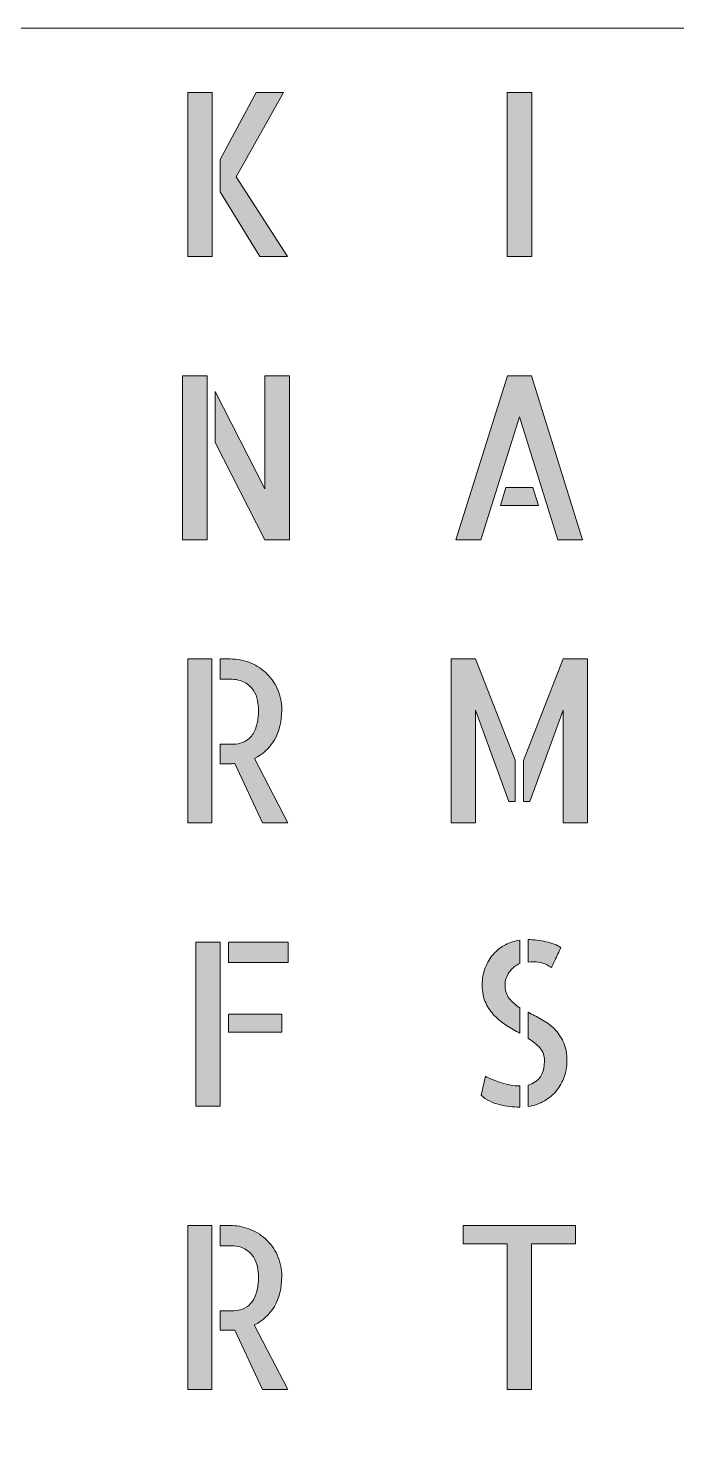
# Model space of a CAD drawing. Header units: millimetres. Extents: x -2 to 181, y -158 to 8.
# Drawn here: x 44 to 82.1, y -75 to 8.3 of the extents above; entities that cross this region are included whole.
import ezdxf

# ---------------------------------------------------------------- set-up
doc = ezdxf.new("R2010")
doc.units = ezdxf.units.MM
doc.header["$MEASUREMENT"] = 0
doc.layers.add('Laag 1', color=7, linetype='Continuous', lineweight=0)
doc.layers.add('Laag 2', color=7, linetype='Continuous', lineweight=0)

# ---------------------------------------------------------------- blocks, each defined once
blk = doc.blocks.new('Block_3')
at = {"layer": 'Laag 1', "true_color": 0x1d1d1b, "transparency": 33554687}
h = blk.add_hatch(color=250, dxfattribs=at)
h.dxf.hatch_style = 2
edge = h.paths.add_edge_path()
edge.add_spline(control_points=[(56.185, -0.399), (56.185, -0.399), (59.199, -5.086), (59.199, -5.086), (59.199, -5.086), (57.563, -5.086), (57.563, -5.086), (57.563, -5.086), (55.243, -1.289), (55.243, -1.289), (55.243, -1.289), (55.243, 0.622), (55.243, 0.622), (55.243, 0.622), (57.351, 4.562), (57.351, 4.562), (57.351, 4.562), (58.964, 4.562), (58.964, 4.562), (58.964, 4.562), (56.185, -0.399), (56.185, -0.399)], knot_values=[0, 0, 0, 0, 1, 1, 1, 2, 2, 2, 3, 3, 3, 4, 4, 4, 5, 5, 5, 6, 6, 6, 7, 7, 7, 7], degree=3, periodic=0)
edge = h.paths.add_edge_path()
edge.add_spline(control_points=[(53.324, -5.086), (53.324, -5.086), (53.324, 4.562), (53.324, 4.562), (53.324, 4.562), (54.76, 4.562), (54.76, 4.562), (54.76, 4.562), (54.76, -5.086), (54.76, -5.086), (54.76, -5.086), (53.324, -5.086), (53.324, -5.086)], knot_values=[0, 0, 0, 0, 1, 1, 1, 2, 2, 2, 3, 3, 3, 4, 4, 4, 4], degree=3, periodic=0)
at = {"layer": 'Laag 1'}
for points, knots in [([(53.324, -5.086), (53.324, -5.086), (53.324, 4.562), (53.324, 4.562), (53.324, 4.562), (54.76, 4.562), (54.76, 4.562), (54.76, 4.562), (54.76, -5.086), (54.76, -5.086), (54.76, -5.086), (53.324, -5.086), (53.324, -5.086)], [0, 0, 0, 0, 1, 1, 1, 2, 2, 2, 3, 3, 3, 4, 4, 4, 4]), ([(56.185, -0.399), (56.185, -0.399), (59.199, -5.086), (59.199, -5.086), (59.199, -5.086), (57.563, -5.086), (57.563, -5.086), (57.563, -5.086), (55.243, -1.289), (55.243, -1.289), (55.243, -1.289), (55.243, 0.622), (55.243, 0.622), (55.243, 0.622), (57.351, 4.562), (57.351, 4.562), (57.351, 4.562), (58.964, 4.562), (58.964, 4.562), (58.964, 4.562), (56.185, -0.399), (56.185, -0.399)], [0, 0, 0, 0, 1, 1, 1, 2, 2, 2, 3, 3, 3, 4, 4, 4, 5, 5, 5, 6, 6, 6, 7, 7, 7, 7])]:
    blk.add_open_spline(points, degree=3, knots=knots, dxfattribs=at)
blk = doc.blocks.new('Block_4')
at = {"layer": 'Laag 1', "true_color": 0x1d1d1b, "transparency": 33554687}
h = blk.add_hatch(color=250, dxfattribs=at)
h.dxf.hatch_style = 2
edge = h.paths.add_edge_path()
edge.add_spline(control_points=[(73.558, -5.086), (73.558, -5.086), (72.122, -5.086), (72.122, -5.086), (72.122, -5.086), (72.122, 4.562), (72.122, 4.562), (72.122, 4.562), (73.558, 4.562), (73.558, 4.562), (73.558, 4.562), (73.558, -5.086), (73.558, -5.086)], knot_values=[0, 0, 0, 0, 1, 1, 1, 2, 2, 2, 3, 3, 3, 4, 4, 4, 4], degree=3, periodic=0)
at = {"layer": 'Laag 1'}
blk.add_open_spline([(73.558, -5.086), (73.558, -5.086), (72.122, -5.086), (72.122, -5.086), (72.122, -5.086), (72.122, 4.562), (72.122, 4.562), (72.122, 4.562), (73.558, 4.562), (73.558, 4.562), (73.558, 4.562), (73.558, -5.086), (73.558, -5.086)], degree=3, knots=[0, 0, 0, 0, 1, 1, 1, 2, 2, 2, 3, 3, 3, 4, 4, 4, 4], dxfattribs=at)
blk = doc.blocks.new('Block_12')
at = {"layer": 'Laag 1', "true_color": 0x1d1d1b, "transparency": 33554687}
h = blk.add_hatch(color=250, dxfattribs=at)
h.dxf.hatch_style = 2
edge = h.paths.add_edge_path()
edge.add_spline(control_points=[(57.869, -12.104), (57.869, -12.104), (59.305, -12.104), (59.305, -12.104), (59.305, -12.104), (59.305, -21.753), (59.305, -21.753), (59.305, -21.753), (57.869, -21.753), (57.869, -21.753), (57.869, -21.753), (54.949, -16.045), (54.949, -16.045), (54.949, -16.045), (54.949, -13.034), (54.949, -13.034), (54.949, -13.034), (57.869, -18.755), (57.869, -18.755), (57.869, -18.755), (57.869, -12.104), (57.869, -12.104)], knot_values=[0, 0, 0, 0, 1, 1, 1, 2, 2, 2, 3, 3, 3, 4, 4, 4, 5, 5, 5, 6, 6, 6, 7, 7, 7, 7], degree=3, periodic=0)
edge = h.paths.add_edge_path()
edge.add_spline(control_points=[(53.029, -21.753), (53.029, -21.753), (53.029, -12.104), (53.029, -12.104), (53.029, -12.104), (54.466, -12.104), (54.466, -12.104), (54.466, -12.104), (54.466, -21.753), (54.466, -21.753), (54.466, -21.753), (53.029, -21.753), (53.029, -21.753)], knot_values=[0, 0, 0, 0, 1, 1, 1, 2, 2, 2, 3, 3, 3, 4, 4, 4, 4], degree=3, periodic=0)
at = {"layer": 'Laag 1'}
for points, knots in [([(53.029, -21.753), (53.029, -21.753), (53.029, -12.104), (53.029, -12.104), (53.029, -12.104), (54.466, -12.104), (54.466, -12.104), (54.466, -12.104), (54.466, -21.753), (54.466, -21.753), (54.466, -21.753), (53.029, -21.753), (53.029, -21.753)], [0, 0, 0, 0, 1, 1, 1, 2, 2, 2, 3, 3, 3, 4, 4, 4, 4]), ([(57.869, -12.104), (57.869, -12.104), (59.305, -12.104), (59.305, -12.104), (59.305, -12.104), (59.305, -21.753), (59.305, -21.753), (59.305, -21.753), (57.869, -21.753), (57.869, -21.753), (57.869, -21.753), (54.949, -16.045), (54.949, -16.045), (54.949, -16.045), (54.949, -13.034), (54.949, -13.034), (54.949, -13.034), (57.869, -18.755), (57.869, -18.755), (57.869, -18.755), (57.869, -12.104), (57.869, -12.104)], [0, 0, 0, 0, 1, 1, 1, 2, 2, 2, 3, 3, 3, 4, 4, 4, 5, 5, 5, 6, 6, 6, 7, 7, 7, 7])]:
    blk.add_open_spline(points, degree=3, knots=knots, dxfattribs=at)
blk = doc.blocks.new('Block_13')
at = {"layer": 'Laag 1', "true_color": 0x1d1d1b, "transparency": 33554687}
h = blk.add_hatch(color=250, dxfattribs=at)
h.dxf.hatch_style = 2
edge = h.paths.add_edge_path()
edge.add_spline(control_points=[(73.623, -18.689), (73.623, -18.689), (73.964, -19.75), (73.964, -19.75), (73.964, -19.75), (71.716, -19.75), (71.716, -19.75), (71.716, -19.75), (72.045, -18.689), (72.045, -18.689), (72.045, -18.689), (73.623, -18.689), (73.623, -18.689)], knot_values=[0, 0, 0, 0, 1, 1, 1, 2, 2, 2, 3, 3, 3, 4, 4, 4, 4], degree=3, periodic=0)
edge = h.paths.add_edge_path()
edge.add_spline(control_points=[(76.555, -21.753), (76.555, -21.753), (75.095, -21.753), (75.095, -21.753), (75.095, -21.753), (72.846, -14.526), (72.846, -14.526), (72.846, -14.526), (70.573, -21.753), (70.573, -21.753), (70.573, -21.753), (69.102, -21.753), (69.102, -21.753), (69.102, -21.753), (72.139, -12.117), (72.139, -12.117), (72.139, -12.117), (73.541, -12.117), (73.541, -12.117), (73.541, -12.117), (76.555, -21.753), (76.555, -21.753)], knot_values=[0, 0, 0, 0, 1, 1, 1, 2, 2, 2, 3, 3, 3, 4, 4, 4, 5, 5, 5, 6, 6, 6, 7, 7, 7, 7], degree=3, periodic=0)
at = {"layer": 'Laag 1'}
for points, knots in [([(76.555, -21.753), (76.555, -21.753), (75.095, -21.753), (75.095, -21.753), (75.095, -21.753), (72.846, -14.526), (72.846, -14.526), (72.846, -14.526), (70.573, -21.753), (70.573, -21.753), (70.573, -21.753), (69.102, -21.753), (69.102, -21.753), (69.102, -21.753), (72.139, -12.117), (72.139, -12.117), (72.139, -12.117), (73.541, -12.117), (73.541, -12.117), (73.541, -12.117), (76.555, -21.753), (76.555, -21.753)], [0, 0, 0, 0, 1, 1, 1, 2, 2, 2, 3, 3, 3, 4, 4, 4, 5, 5, 5, 6, 6, 6, 7, 7, 7, 7]), ([(73.623, -18.689), (73.623, -18.689), (73.964, -19.75), (73.964, -19.75), (73.964, -19.75), (71.716, -19.75), (71.716, -19.75), (71.716, -19.75), (72.045, -18.689), (72.045, -18.689), (72.045, -18.689), (73.623, -18.689), (73.623, -18.689)], [0, 0, 0, 0, 1, 1, 1, 2, 2, 2, 3, 3, 3, 4, 4, 4, 4])]:
    blk.add_open_spline(points, degree=3, knots=knots, dxfattribs=at)
blk = doc.blocks.new('Block_21')
at = {"layer": 'Laag 1', "true_color": 0x1d1d1b, "transparency": 33554687}
h = blk.add_hatch(color=250, dxfattribs=at)
h.dxf.hatch_style = 2
edge = h.paths.add_edge_path()
edge.add_spline(control_points=[(59.223, -38.419), (59.223, -38.419), (57.727, -38.419), (57.727, -38.419), (57.727, -38.419), (56.091, -34.924), (56.091, -34.924), (56.067, -34.924), (56.042, -34.926), (56.014, -34.93), (55.987, -34.935), (55.945, -34.937), (55.89, -34.937), (55.836, -34.937), (55.755, -34.937), (55.649, -34.937), (55.543, -34.937), (55.404, -34.937), (55.231, -34.937), (55.231, -34.937), (55.231, -33.785), (55.231, -33.785), (55.231, -33.785), (56.032, -33.785), (56.032, -33.785), (56.204, -33.785), (56.377, -33.752), (56.55, -33.686), (56.722, -33.621), (56.88, -33.514), (57.021, -33.366), (57.162, -33.217), (57.276, -33.01), (57.362, -32.744), (57.449, -32.478), (57.492, -32.148), (57.492, -31.756), (57.492, -31.598), (57.472, -31.417), (57.433, -31.212), (57.394, -31.007), (57.313, -30.811), (57.192, -30.623), (57.07, -30.436), (56.899, -30.278), (56.679, -30.152), (56.46, -30.025), (56.169, -29.962), (55.808, -29.962), (55.808, -29.962), (55.231, -29.962), (55.231, -29.962), (55.231, -29.962), (55.231, -28.771), (55.231, -28.771), (55.231, -28.771), (55.832, -28.771), (55.832, -28.771), (56.201, -28.771), (56.566, -28.836), (56.927, -28.967), (57.288, -29.098), (57.611, -29.294), (57.898, -29.556), (58.185, -29.818), (58.416, -30.134), (58.593, -30.505), (58.769, -30.876), (58.858, -31.293), (58.858, -31.756), (58.858, -32.454), (58.712, -33.047), (58.422, -33.536), (58.132, -34.025), (57.739, -34.387), (57.245, -34.623), (57.245, -34.623), (59.223, -38.419), (59.223, -38.419)], knot_values=[0, 0, 0, 0, 1, 1, 1, 2, 2, 2, 3, 3, 3, 4, 4, 4, 5, 5, 5, 6, 6, 6, 7, 7, 7, 8, 8, 8, 9, 9, 9, 10, 10, 10, 11, 11, 11, 12, 12, 12, 13, 13, 13, 14, 14, 14, 15, 15, 15, 16, 16, 16, 17, 17, 17, 18, 18, 18, 19, 19, 19, 20, 20, 20, 21, 21, 21, 22, 22, 22, 23, 23, 23, 24, 24, 24, 25, 25, 25, 26, 26, 26, 26], degree=3, periodic=0)
edge = h.paths.add_edge_path()
edge.add_spline(control_points=[(53.335, -28.771), (53.335, -28.771), (54.748, -28.771), (54.748, -28.771), (54.748, -28.771), (54.748, -38.419), (54.748, -38.419), (54.748, -38.419), (53.335, -38.419), (53.335, -38.419), (53.335, -38.419), (53.335, -28.771), (53.335, -28.771)], knot_values=[0, 0, 0, 0, 1, 1, 1, 2, 2, 2, 3, 3, 3, 4, 4, 4, 4], degree=3, periodic=0)
at = {"layer": 'Laag 1'}
for points, knots in [([(53.335, -28.771), (53.335, -28.771), (54.748, -28.771), (54.748, -28.771), (54.748, -28.771), (54.748, -38.419), (54.748, -38.419), (54.748, -38.419), (53.335, -38.419), (53.335, -38.419), (53.335, -38.419), (53.335, -28.771), (53.335, -28.771)], [0, 0, 0, 0, 1, 1, 1, 2, 2, 2, 3, 3, 3, 4, 4, 4, 4]), ([(59.223, -38.419), (59.223, -38.419), (57.727, -38.419), (57.727, -38.419), (57.727, -38.419), (56.091, -34.924), (56.091, -34.924), (56.067, -34.924), (56.042, -34.926), (56.014, -34.93), (55.987, -34.935), (55.945, -34.937), (55.89, -34.937), (55.836, -34.937), (55.755, -34.937), (55.649, -34.937), (55.543, -34.937), (55.404, -34.937), (55.231, -34.937), (55.231, -34.937), (55.231, -33.785), (55.231, -33.785), (55.231, -33.785), (56.032, -33.785), (56.032, -33.785), (56.204, -33.785), (56.377, -33.752), (56.55, -33.686), (56.722, -33.621), (56.88, -33.514), (57.021, -33.366), (57.162, -33.217), (57.276, -33.01), (57.362, -32.744), (57.449, -32.478), (57.492, -32.148), (57.492, -31.756), (57.492, -31.598), (57.472, -31.417), (57.433, -31.212), (57.394, -31.007), (57.313, -30.811), (57.192, -30.623), (57.07, -30.436), (56.899, -30.278), (56.679, -30.152), (56.46, -30.025), (56.169, -29.962), (55.808, -29.962), (55.808, -29.962), (55.231, -29.962), (55.231, -29.962), (55.231, -29.962), (55.231, -28.771), (55.231, -28.771), (55.231, -28.771), (55.832, -28.771), (55.832, -28.771), (56.201, -28.771), (56.566, -28.836), (56.927, -28.967), (57.288, -29.098), (57.611, -29.294), (57.898, -29.556), (58.185, -29.818), (58.416, -30.134), (58.593, -30.505), (58.769, -30.876), (58.858, -31.293), (58.858, -31.756), (58.858, -32.454), (58.712, -33.047), (58.422, -33.536), (58.132, -34.025), (57.739, -34.387), (57.245, -34.623), (57.245, -34.623), (59.223, -38.419), (59.223, -38.419)], [0, 0, 0, 0, 1, 1, 1, 2, 2, 2, 3, 3, 3, 4, 4, 4, 5, 5, 5, 6, 6, 6, 7, 7, 7, 8, 8, 8, 9, 9, 9, 10, 10, 10, 11, 11, 11, 12, 12, 12, 13, 13, 13, 14, 14, 14, 15, 15, 15, 16, 16, 16, 17, 17, 17, 18, 18, 18, 19, 19, 19, 20, 20, 20, 21, 21, 21, 22, 22, 22, 23, 23, 23, 24, 24, 24, 25, 25, 25, 26, 26, 26, 26])]:
    blk.add_open_spline(points, degree=3, knots=knots, dxfattribs=at)
blk = doc.blocks.new('Block_22')
at = {"layer": 'Laag 1', "true_color": 0x1d1d1b, "transparency": 33554687}
h = blk.add_hatch(color=250, dxfattribs=at)
h.dxf.hatch_style = 2
edge = h.paths.add_edge_path()
edge.add_spline(control_points=[(75.401, -28.771), (75.401, -28.771), (76.837, -28.771), (76.837, -28.771), (76.837, -28.771), (76.837, -38.419), (76.837, -38.419), (76.837, -38.419), (75.401, -38.419), (75.401, -38.419), (75.401, -38.419), (75.401, -31.782), (75.401, -31.782), (75.401, -31.782), (73.458, -37.149), (73.458, -37.149), (73.458, -37.149), (73.07, -37.149), (73.07, -37.149), (73.07, -37.149), (73.07, -34.753), (73.07, -34.753), (73.07, -34.753), (75.401, -28.771), (75.401, -28.771)], knot_values=[0, 0, 0, 0, 1, 1, 1, 2, 2, 2, 3, 3, 3, 4, 4, 4, 5, 5, 5, 6, 6, 6, 7, 7, 7, 8, 8, 8, 8], degree=3, periodic=0)
edge = h.paths.add_edge_path()
edge.add_spline(control_points=[(68.819, -28.771), (68.819, -28.771), (70.255, -28.771), (70.255, -28.771), (70.255, -28.771), (72.587, -34.727), (72.587, -34.727), (72.587, -34.727), (72.587, -37.149), (72.587, -37.149), (72.587, -37.149), (72.21, -37.149), (72.21, -37.149), (72.21, -37.149), (70.255, -31.782), (70.255, -31.782), (70.255, -31.782), (70.255, -38.419), (70.255, -38.419), (70.255, -38.419), (68.819, -38.419), (68.819, -38.419), (68.819, -38.419), (68.819, -28.771), (68.819, -28.771)], knot_values=[0, 0, 0, 0, 1, 1, 1, 2, 2, 2, 3, 3, 3, 4, 4, 4, 5, 5, 5, 6, 6, 6, 7, 7, 7, 8, 8, 8, 8], degree=3, periodic=0)
at = {"layer": 'Laag 1'}
for points in [[(68.819, -28.771), (68.819, -28.771), (70.255, -28.771), (70.255, -28.771), (70.255, -28.771), (72.587, -34.727), (72.587, -34.727), (72.587, -34.727), (72.587, -37.149), (72.587, -37.149), (72.587, -37.149), (72.21, -37.149), (72.21, -37.149), (72.21, -37.149), (70.255, -31.782), (70.255, -31.782), (70.255, -31.782), (70.255, -38.419), (70.255, -38.419), (70.255, -38.419), (68.819, -38.419), (68.819, -38.419), (68.819, -38.419), (68.819, -28.771), (68.819, -28.771)], [(75.401, -28.771), (75.401, -28.771), (76.837, -28.771), (76.837, -28.771), (76.837, -28.771), (76.837, -38.419), (76.837, -38.419), (76.837, -38.419), (75.401, -38.419), (75.401, -38.419), (75.401, -38.419), (75.401, -31.782), (75.401, -31.782), (75.401, -31.782), (73.458, -37.149), (73.458, -37.149), (73.458, -37.149), (73.07, -37.149), (73.07, -37.149), (73.07, -37.149), (73.07, -34.753), (73.07, -34.753), (73.07, -34.753), (75.401, -28.771), (75.401, -28.771)]]:
    blk.add_open_spline(points, degree=3, knots=[0, 0, 0, 0, 1, 1, 1, 2, 2, 2, 3, 3, 3, 4, 4, 4, 5, 5, 5, 6, 6, 6, 7, 7, 7, 8, 8, 8, 8], dxfattribs=at)
blk = doc.blocks.new('Block_30')
at = {"layer": 'Laag 1', "true_color": 0x1d1d1b, "transparency": 33554687}
h = blk.add_hatch(color=250, dxfattribs=at)
h.dxf.hatch_style = 2
edge = h.paths.add_edge_path()
edge.add_spline(control_points=[(58.864, -50.739), (58.864, -50.739), (55.72, -50.739), (55.72, -50.739), (55.72, -50.739), (55.72, -49.666), (55.72, -49.666), (55.72, -49.666), (58.864, -49.666), (58.864, -49.666), (58.864, -49.666), (58.864, -50.739), (58.864, -50.739)], knot_values=[0, 0, 0, 0, 1, 1, 1, 2, 2, 2, 3, 3, 3, 4, 4, 4, 4], degree=3, periodic=0)
edge = h.paths.add_edge_path()
edge.add_spline(control_points=[(59.229, -45.437), (59.229, -45.437), (59.229, -46.629), (59.229, -46.629), (59.229, -46.629), (55.72, -46.629), (55.72, -46.629), (55.72, -46.629), (55.72, -45.437), (55.72, -45.437), (55.72, -45.437), (59.229, -45.437), (59.229, -45.437)], knot_values=[0, 0, 0, 0, 1, 1, 1, 2, 2, 2, 3, 3, 3, 4, 4, 4, 4], degree=3, periodic=0)
edge = h.paths.add_edge_path()
edge.add_spline(control_points=[(53.801, -45.437), (53.801, -45.437), (55.237, -45.437), (55.237, -45.437), (55.237, -45.437), (55.237, -55.086), (55.237, -55.086), (55.237, -55.086), (53.801, -55.086), (53.801, -55.086), (53.801, -55.086), (53.801, -45.437), (53.801, -45.437)], knot_values=[0, 0, 0, 0, 1, 1, 1, 2, 2, 2, 3, 3, 3, 4, 4, 4, 4], degree=3, periodic=0)
at = {"layer": 'Laag 1'}
for points in [[(53.801, -45.437), (53.801, -45.437), (55.237, -45.437), (55.237, -45.437), (55.237, -45.437), (55.237, -55.086), (55.237, -55.086), (55.237, -55.086), (53.801, -55.086), (53.801, -55.086), (53.801, -55.086), (53.801, -45.437), (53.801, -45.437)], [(59.229, -45.437), (59.229, -45.437), (59.229, -46.629), (59.229, -46.629), (59.229, -46.629), (55.72, -46.629), (55.72, -46.629), (55.72, -46.629), (55.72, -45.437), (55.72, -45.437), (55.72, -45.437), (59.229, -45.437), (59.229, -45.437)], [(58.864, -50.739), (58.864, -50.739), (55.72, -50.739), (55.72, -50.739), (55.72, -50.739), (55.72, -49.666), (55.72, -49.666), (55.72, -49.666), (58.864, -49.666), (58.864, -49.666), (58.864, -49.666), (58.864, -50.739), (58.864, -50.739)]]:
    blk.add_open_spline(points, degree=3, knots=[0, 0, 0, 0, 1, 1, 1, 2, 2, 2, 3, 3, 3, 4, 4, 4, 4], dxfattribs=at)
blk = doc.blocks.new('Block_31')
at = {"layer": 'Laag 1', "true_color": 0x1d1d1b, "transparency": 33554687}
h = blk.add_hatch(color=250, dxfattribs=at)
h.dxf.hatch_style = 2
edge = h.paths.add_edge_path()
edge.add_spline(control_points=[(73.346, -49.561), (73.605, -49.692), (73.87, -49.832), (74.141, -49.98), (74.412, -50.129), (74.657, -50.31), (74.877, -50.523), (75.097, -50.737), (75.277, -50.997), (75.418, -51.302), (75.56, -51.608), (75.631, -51.988), (75.631, -52.441), (75.631, -52.755), (75.577, -53.061), (75.472, -53.358), (75.366, -53.654), (75.216, -53.923), (75.024, -54.163), (74.832, -54.403), (74.594, -54.606), (74.312, -54.772), (74.029, -54.937), (73.707, -55.046), (73.346, -55.099), (73.346, -55.099), (73.346, -53.842), (73.346, -53.842), (73.99, -53.668), (74.312, -53.192), (74.312, -52.415), (74.312, -52.11), (74.221, -51.857), (74.041, -51.656), (73.86, -51.455), (73.629, -51.267), (73.346, -51.093), (73.346, -51.093), (73.346, -49.561), (73.346, -49.561)], knot_values=[0, 0, 0, 0, 1, 1, 1, 2, 2, 2, 3, 3, 3, 4, 4, 4, 5, 5, 5, 6, 6, 6, 7, 7, 7, 8, 8, 8, 9, 9, 9, 10, 10, 10, 11, 11, 11, 12, 12, 12, 13, 13, 13, 13], degree=3, periodic=0)
edge = h.paths.add_edge_path()
edge.add_spline(control_points=[(74.712, -46.93), (74.673, -46.912), (74.626, -46.882), (74.571, -46.838), (74.516, -46.795), (74.437, -46.753), (74.335, -46.714), (74.233, -46.674), (74.104, -46.642), (73.947, -46.616), (73.79, -46.589), (73.589, -46.585), (73.346, -46.602), (73.346, -46.602), (73.346, -45.28), (73.346, -45.28), (73.692, -45.289), (74.043, -45.331), (74.4, -45.405), (74.757, -45.479), (75.046, -45.594), (75.266, -45.752), (75.218, -45.865), (75.163, -45.989), (75.101, -46.125), (75.038, -46.26), (74.979, -46.386), (74.924, -46.504), (74.869, -46.622), (74.822, -46.72), (74.783, -46.799), (74.743, -46.877), (74.72, -46.921), (74.712, -46.93)], knot_values=[0, 0, 0, 0, 1, 1, 1, 2, 2, 2, 3, 3, 3, 4, 4, 4, 5, 5, 5, 6, 6, 6, 7, 7, 7, 8, 8, 8, 9, 9, 9, 10, 10, 10, 11, 11, 11, 11], degree=3, periodic=0)
edge = h.paths.add_edge_path()
edge.add_spline(control_points=[(70.65, -47.977), (70.65, -47.593), (70.709, -47.248), (70.827, -46.943), (70.944, -46.637), (71.103, -46.369), (71.303, -46.138), (71.503, -45.907), (71.739, -45.723), (72.01, -45.588), (72.281, -45.453), (72.565, -45.363), (72.863, -45.32), (72.863, -45.32), (72.863, -46.694), (72.863, -46.694), (72.612, -46.79), (72.404, -46.958), (72.239, -47.198), (72.075, -47.438), (71.992, -47.68), (71.992, -47.925), (71.992, -48.265), (72.075, -48.54), (72.239, -48.749), (72.404, -48.959), (72.612, -49.142), (72.863, -49.299), (72.863, -49.299), (72.863, -50.792), (72.863, -50.792), (72.605, -50.652), (72.345, -50.502), (72.086, -50.34), (71.827, -50.179), (71.592, -49.989), (71.38, -49.771), (71.168, -49.553), (70.993, -49.299), (70.856, -49.011), (70.719, -48.723), (70.65, -48.379), (70.65, -47.977)], knot_values=[0, 0, 0, 0, 1, 1, 1, 2, 2, 2, 3, 3, 3, 4, 4, 4, 5, 5, 5, 6, 6, 6, 7, 7, 7, 8, 8, 8, 9, 9, 9, 10, 10, 10, 11, 11, 11, 12, 12, 12, 13, 13, 13, 14, 14, 14, 14], degree=3, periodic=0)
edge = h.paths.add_edge_path()
edge.add_spline(control_points=[(70.838, -53.318), (70.948, -53.388), (71.087, -53.456), (71.256, -53.521), (71.425, -53.587), (71.6, -53.648), (71.78, -53.705), (71.961, -53.761), (72.141, -53.807), (72.322, -53.842), (72.502, -53.877), (72.671, -53.894), (72.828, -53.894), (72.828, -53.894), (72.863, -53.894), (72.863, -53.894), (72.863, -53.894), (72.863, -55.138), (72.863, -55.138), (72.863, -55.138), (72.84, -55.138), (72.84, -55.138), (72.652, -55.138), (72.457, -55.127), (72.257, -55.105), (72.057, -55.084), (71.855, -55.046), (71.651, -54.994), (71.446, -54.942), (71.252, -54.87), (71.068, -54.778), (70.883, -54.686), (70.724, -54.575), (70.591, -54.444), (70.591, -54.444), (70.838, -53.318), (70.838, -53.318)], knot_values=[0, 0, 0, 0, 1, 1, 1, 2, 2, 2, 3, 3, 3, 4, 4, 4, 5, 5, 5, 6, 6, 6, 7, 7, 7, 8, 8, 8, 9, 9, 9, 10, 10, 10, 11, 11, 11, 12, 12, 12, 12], degree=3, periodic=0)
at = {"layer": 'Laag 1'}
for points, knots in [([(70.65, -47.977), (70.65, -47.593), (70.709, -47.248), (70.827, -46.943), (70.944, -46.637), (71.103, -46.369), (71.303, -46.138), (71.503, -45.907), (71.739, -45.723), (72.01, -45.588), (72.281, -45.453), (72.565, -45.363), (72.863, -45.32), (72.863, -45.32), (72.863, -46.694), (72.863, -46.694), (72.612, -46.79), (72.404, -46.958), (72.239, -47.198), (72.075, -47.438), (71.992, -47.68), (71.992, -47.925), (71.992, -48.265), (72.075, -48.54), (72.239, -48.749), (72.404, -48.959), (72.612, -49.142), (72.863, -49.299), (72.863, -49.299), (72.863, -50.792), (72.863, -50.792), (72.605, -50.652), (72.345, -50.502), (72.086, -50.34), (71.827, -50.179), (71.592, -49.989), (71.38, -49.771), (71.168, -49.553), (70.993, -49.299), (70.856, -49.011), (70.719, -48.723), (70.65, -48.379), (70.65, -47.977)], [0, 0, 0, 0, 1, 1, 1, 2, 2, 2, 3, 3, 3, 4, 4, 4, 5, 5, 5, 6, 6, 6, 7, 7, 7, 8, 8, 8, 9, 9, 9, 10, 10, 10, 11, 11, 11, 12, 12, 12, 13, 13, 13, 14, 14, 14, 14]), ([(74.712, -46.93), (74.673, -46.912), (74.626, -46.882), (74.571, -46.838), (74.516, -46.795), (74.437, -46.753), (74.335, -46.714), (74.233, -46.674), (74.104, -46.642), (73.947, -46.616), (73.79, -46.589), (73.589, -46.585), (73.346, -46.602), (73.346, -46.602), (73.346, -45.28), (73.346, -45.28), (73.692, -45.289), (74.043, -45.331), (74.4, -45.405), (74.757, -45.479), (75.046, -45.594), (75.266, -45.752), (75.218, -45.865), (75.163, -45.989), (75.101, -46.125), (75.038, -46.26), (74.979, -46.386), (74.924, -46.504), (74.869, -46.622), (74.822, -46.72), (74.783, -46.799), (74.743, -46.877), (74.72, -46.921), (74.712, -46.93)], [0, 0, 0, 0, 1, 1, 1, 2, 2, 2, 3, 3, 3, 4, 4, 4, 5, 5, 5, 6, 6, 6, 7, 7, 7, 8, 8, 8, 9, 9, 9, 10, 10, 10, 11, 11, 11, 11]), ([(73.346, -49.561), (73.605, -49.692), (73.87, -49.832), (74.141, -49.98), (74.412, -50.129), (74.657, -50.31), (74.877, -50.523), (75.097, -50.737), (75.277, -50.997), (75.418, -51.302), (75.56, -51.608), (75.631, -51.988), (75.631, -52.441), (75.631, -52.755), (75.577, -53.061), (75.472, -53.358), (75.366, -53.654), (75.216, -53.923), (75.024, -54.163), (74.832, -54.403), (74.594, -54.606), (74.312, -54.772), (74.029, -54.937), (73.707, -55.046), (73.346, -55.099), (73.346, -55.099), (73.346, -53.842), (73.346, -53.842), (73.99, -53.668), (74.312, -53.192), (74.312, -52.415), (74.312, -52.11), (74.221, -51.857), (74.041, -51.656), (73.86, -51.455), (73.629, -51.267), (73.346, -51.093), (73.346, -51.093), (73.346, -49.561), (73.346, -49.561)], [0, 0, 0, 0, 1, 1, 1, 2, 2, 2, 3, 3, 3, 4, 4, 4, 5, 5, 5, 6, 6, 6, 7, 7, 7, 8, 8, 8, 9, 9, 9, 10, 10, 10, 11, 11, 11, 12, 12, 12, 13, 13, 13, 13]), ([(70.838, -53.318), (70.948, -53.388), (71.087, -53.456), (71.256, -53.521), (71.425, -53.587), (71.6, -53.648), (71.78, -53.705), (71.961, -53.761), (72.141, -53.807), (72.322, -53.842), (72.502, -53.877), (72.671, -53.894), (72.828, -53.894), (72.828, -53.894), (72.863, -53.894), (72.863, -53.894), (72.863, -53.894), (72.863, -55.138), (72.863, -55.138), (72.863, -55.138), (72.84, -55.138), (72.84, -55.138), (72.652, -55.138), (72.457, -55.127), (72.257, -55.105), (72.057, -55.084), (71.855, -55.046), (71.651, -54.994), (71.446, -54.942), (71.252, -54.87), (71.068, -54.778), (70.883, -54.686), (70.724, -54.575), (70.591, -54.444), (70.591, -54.444), (70.838, -53.318), (70.838, -53.318)], [0, 0, 0, 0, 1, 1, 1, 2, 2, 2, 3, 3, 3, 4, 4, 4, 5, 5, 5, 6, 6, 6, 7, 7, 7, 8, 8, 8, 9, 9, 9, 10, 10, 10, 11, 11, 11, 12, 12, 12, 12])]:
    blk.add_open_spline(points, degree=3, knots=knots, dxfattribs=at)
blk = doc.blocks.new('Block_39')
at = {"layer": 'Laag 1', "true_color": 0x1d1d1b, "transparency": 33554687}
h = blk.add_hatch(color=250, dxfattribs=at)
h.dxf.hatch_style = 2
edge = h.paths.add_edge_path()
edge.add_spline(control_points=[(59.223, -71.752), (59.223, -71.752), (57.727, -71.752), (57.727, -71.752), (57.727, -71.752), (56.09, -68.257), (56.09, -68.257), (56.067, -68.257), (56.041, -68.259), (56.014, -68.263), (55.986, -68.268), (55.945, -68.27), (55.89, -68.27), (55.835, -68.27), (55.755, -68.27), (55.649, -68.27), (55.543, -68.27), (55.404, -68.27), (55.231, -68.27), (55.231, -68.27), (55.231, -67.118), (55.231, -67.118), (55.231, -67.118), (56.032, -67.118), (56.032, -67.118), (56.204, -67.118), (56.377, -67.085), (56.55, -67.02), (56.722, -66.954), (56.879, -66.847), (57.021, -66.699), (57.162, -66.55), (57.276, -66.343), (57.362, -66.077), (57.448, -65.811), (57.492, -65.481), (57.492, -65.089), (57.492, -64.931), (57.472, -64.75), (57.433, -64.545), (57.393, -64.34), (57.313, -64.144), (57.191, -63.956), (57.07, -63.769), (56.899, -63.611), (56.679, -63.485), (56.459, -63.358), (56.169, -63.295), (55.808, -63.295), (55.808, -63.295), (55.231, -63.295), (55.231, -63.295), (55.231, -63.295), (55.231, -62.104), (55.231, -62.104), (55.231, -62.104), (55.831, -62.104), (55.831, -62.104), (56.2, -62.104), (56.565, -62.169), (56.926, -62.3), (57.287, -62.431), (57.611, -62.627), (57.898, -62.889), (58.184, -63.151), (58.416, -63.467), (58.593, -63.838), (58.769, -64.209), (58.858, -64.626), (58.858, -65.089), (58.858, -65.787), (58.712, -66.38), (58.422, -66.869), (58.131, -67.358), (57.739, -67.72), (57.244, -67.956), (57.244, -67.956), (59.223, -71.752), (59.223, -71.752)], knot_values=[0, 0, 0, 0, 1, 1, 1, 2, 2, 2, 3, 3, 3, 4, 4, 4, 5, 5, 5, 6, 6, 6, 7, 7, 7, 8, 8, 8, 9, 9, 9, 10, 10, 10, 11, 11, 11, 12, 12, 12, 13, 13, 13, 14, 14, 14, 15, 15, 15, 16, 16, 16, 17, 17, 17, 18, 18, 18, 19, 19, 19, 20, 20, 20, 21, 21, 21, 22, 22, 22, 23, 23, 23, 24, 24, 24, 25, 25, 25, 26, 26, 26, 26], degree=3, periodic=0)
edge = h.paths.add_edge_path()
edge.add_spline(control_points=[(53.335, -62.104), (53.335, -62.104), (54.748, -62.104), (54.748, -62.104), (54.748, -62.104), (54.748, -71.752), (54.748, -71.752), (54.748, -71.752), (53.335, -71.752), (53.335, -71.752), (53.335, -71.752), (53.335, -62.104), (53.335, -62.104)], knot_values=[0, 0, 0, 0, 1, 1, 1, 2, 2, 2, 3, 3, 3, 4, 4, 4, 4], degree=3, periodic=0)
at = {"layer": 'Laag 1'}
for points, knots in [([(53.335, -62.104), (53.335, -62.104), (54.748, -62.104), (54.748, -62.104), (54.748, -62.104), (54.748, -71.752), (54.748, -71.752), (54.748, -71.752), (53.335, -71.752), (53.335, -71.752), (53.335, -71.752), (53.335, -62.104), (53.335, -62.104)], [0, 0, 0, 0, 1, 1, 1, 2, 2, 2, 3, 3, 3, 4, 4, 4, 4]), ([(59.223, -71.752), (59.223, -71.752), (57.727, -71.752), (57.727, -71.752), (57.727, -71.752), (56.09, -68.257), (56.09, -68.257), (56.067, -68.257), (56.041, -68.259), (56.014, -68.263), (55.986, -68.268), (55.945, -68.27), (55.89, -68.27), (55.835, -68.27), (55.755, -68.27), (55.649, -68.27), (55.543, -68.27), (55.404, -68.27), (55.231, -68.27), (55.231, -68.27), (55.231, -67.118), (55.231, -67.118), (55.231, -67.118), (56.032, -67.118), (56.032, -67.118), (56.204, -67.118), (56.377, -67.085), (56.55, -67.02), (56.722, -66.954), (56.879, -66.847), (57.021, -66.699), (57.162, -66.55), (57.276, -66.343), (57.362, -66.077), (57.448, -65.811), (57.492, -65.481), (57.492, -65.089), (57.492, -64.931), (57.472, -64.75), (57.433, -64.545), (57.393, -64.34), (57.313, -64.144), (57.191, -63.956), (57.07, -63.769), (56.899, -63.611), (56.679, -63.485), (56.459, -63.358), (56.169, -63.295), (55.808, -63.295), (55.808, -63.295), (55.231, -63.295), (55.231, -63.295), (55.231, -63.295), (55.231, -62.104), (55.231, -62.104), (55.231, -62.104), (55.831, -62.104), (55.831, -62.104), (56.2, -62.104), (56.565, -62.169), (56.926, -62.3), (57.287, -62.431), (57.611, -62.627), (57.898, -62.889), (58.184, -63.151), (58.416, -63.467), (58.593, -63.838), (58.769, -64.209), (58.858, -64.626), (58.858, -65.089), (58.858, -65.787), (58.712, -66.38), (58.422, -66.869), (58.131, -67.358), (57.739, -67.72), (57.244, -67.956), (57.244, -67.956), (59.223, -71.752), (59.223, -71.752)], [0, 0, 0, 0, 1, 1, 1, 2, 2, 2, 3, 3, 3, 4, 4, 4, 5, 5, 5, 6, 6, 6, 7, 7, 7, 8, 8, 8, 9, 9, 9, 10, 10, 10, 11, 11, 11, 12, 12, 12, 13, 13, 13, 14, 14, 14, 15, 15, 15, 16, 16, 16, 17, 17, 17, 18, 18, 18, 19, 19, 19, 20, 20, 20, 21, 21, 21, 22, 22, 22, 23, 23, 23, 24, 24, 24, 25, 25, 25, 26, 26, 26, 26])]:
    blk.add_open_spline(points, degree=3, knots=knots, dxfattribs=at)
blk = doc.blocks.new('Block_40')
at = {"layer": 'Laag 1', "true_color": 0x1d1d1b, "transparency": 33554687}
h = blk.add_hatch(color=250, dxfattribs=at)
h.dxf.hatch_style = 2
edge = h.paths.add_edge_path()
edge.add_spline(control_points=[(76.131, -62.104), (76.131, -62.104), (76.131, -63.177), (76.131, -63.177), (76.131, -63.177), (73.54, -63.177), (73.54, -63.177), (73.54, -63.177), (73.54, -71.752), (73.54, -71.752), (73.54, -71.752), (72.115, -71.752), (72.115, -71.752), (72.115, -71.752), (72.115, -63.177), (72.115, -63.177), (72.115, -63.177), (69.525, -63.177), (69.525, -63.177), (69.525, -63.177), (69.525, -62.104), (69.525, -62.104), (69.525, -62.104), (76.131, -62.104), (76.131, -62.104)], knot_values=[0, 0, 0, 0, 1, 1, 1, 2, 2, 2, 3, 3, 3, 4, 4, 4, 5, 5, 5, 6, 6, 6, 7, 7, 7, 8, 8, 8, 8], degree=3, periodic=0)
at = {"layer": 'Laag 1'}
blk.add_open_spline([(76.131, -62.104), (76.131, -62.104), (76.131, -63.177), (76.131, -63.177), (76.131, -63.177), (73.54, -63.177), (73.54, -63.177), (73.54, -63.177), (73.54, -71.752), (73.54, -71.752), (73.54, -71.752), (72.115, -71.752), (72.115, -71.752), (72.115, -71.752), (72.115, -63.177), (72.115, -63.177), (72.115, -63.177), (69.525, -63.177), (69.525, -63.177), (69.525, -63.177), (69.525, -62.104), (69.525, -62.104), (69.525, -62.104), (76.131, -62.104), (76.131, -62.104)], degree=3, knots=[0, 0, 0, 0, 1, 1, 1, 2, 2, 2, 3, 3, 3, 4, 4, 4, 5, 5, 5, 6, 6, 6, 7, 7, 7, 8, 8, 8, 8], dxfattribs=at)

msp = doc.modelspace()

# ---------------------------------------------------------------- linework, layer by layer
at = {"layer": 'Laag 2', "color": 250, "lineweight": 18, "true_color": 0x1d1d1b}
msp.add_lwpolyline([(181.161, -158.333), (-2.172, -158.333), (-2.172, 8.333), (181.161, 8.333)], close=True, dxfattribs=at)

# ---------------------------------------------------------------- block references
at = {"layer": 'Laag 1'}
for name in ['Block_3', 'Block_4', 'Block_12', 'Block_13', 'Block_21', 'Block_22', 'Block_30', 'Block_31', 'Block_39', 'Block_40']:
    msp.add_blockref(name, (0, 0), dxfattribs=at)

doc.saveas('drawing.dxf')
